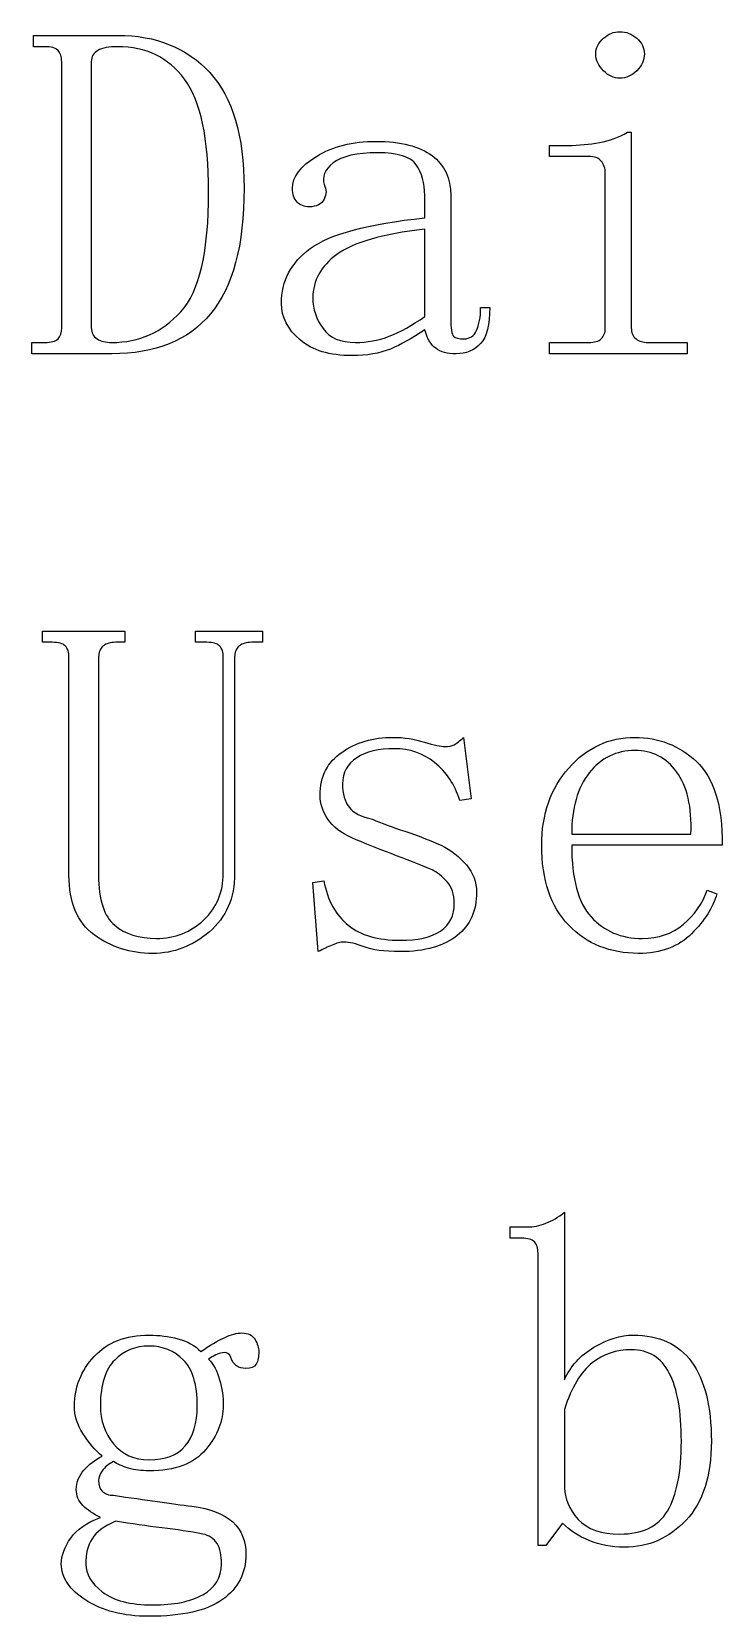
# Model space of a CAD drawing. Header units: centimetres. Extents: x -16 to 14.3, y -18.7 to 16.9.
# Drawn here: x 6.85 to 8.412, y -18.674 to -15.091 of the extents above; entities that cross this region are included whole.
import ezdxf

# ---------------------------------------------------------------- set-up
doc = ezdxf.new("R2010")
doc.units = ezdxf.units.CM
doc.header["$MEASUREMENT"] = 0
doc.layers.add('Layer 1', color=7, linetype='Continuous')

msp = doc.modelspace()

# ---------------------------------------------------------------- linework, layer by layer
at = {"layer": 'Layer 1'}
for points, knots in [([(6.85434, -15.09888), (6.85434, -15.09888), (6.85434, -15.12451), (6.85434, -15.12451), (6.85434, -15.12451), (6.85434, -15.12451), (6.87997, -15.12451), (6.87997, -15.12451), (6.87997, -15.12451), (6.894, -15.12451), (6.90412, -15.12717), (6.90974, -15.13278), (6.90974, -15.13278), (6.91535, -15.13839), (6.91801, -15.14718), (6.91801, -15.15841), (6.91801, -15.15841), (6.91801, -15.15841), (6.91801, -15.76034), (6.91801, -15.76034), (6.91801, -15.76034), (6.91801, -15.77157), (6.91536, -15.77953), (6.90974, -15.78514), (6.90974, -15.78514), (6.90413, -15.79075), (6.89401, -15.79341), (6.87997, -15.79341), (6.87997, -15.79341), (6.87997, -15.79341), (6.8502, -15.79341), (6.8502, -15.79341), (6.8502, -15.79341), (6.8502, -15.79341), (6.8502, -15.81904), (6.8502, -15.81904), (6.8502, -15.81904), (6.8502, -15.81904), (7.03127, -15.81904), (7.03127, -15.81904), (7.03127, -15.81904), (7.12951, -15.81904), (7.20399, -15.78926), (7.25451, -15.72892), (7.25451, -15.72892), (7.30503, -15.66857), (7.33058, -15.57361), (7.33058, -15.44449), (7.33058, -15.44449), (7.33058, -15.3266), (7.30479, -15.23935), (7.25286, -15.18321), (7.25286, -15.18321), (7.20093, -15.12707), (7.13151, -15.09887), (7.0445, -15.09887), (7.0445, -15.09887), (7.0445, -15.09887), (6.85433, -15.09887), (6.85433, -15.09887), (6.85433, -15.09887), (6.85433, -15.09887), (6.85434, -15.09888), (6.85434, -15.09888)], [0, 0, 0, 0, 0.0588235, 0.0588235, 0.0588235, 0.0588235, 0.1176471, 0.1176471, 0.1176471, 0.1176471, 0.1764706, 0.1764706, 0.1764706, 0.1764706, 0.2352941, 0.2352941, 0.2352941, 0.2352941, 0.2941176, 0.2941176, 0.2941176, 0.2941176, 0.3529412, 0.3529412, 0.3529412, 0.3529412, 0.4117647, 0.4117647, 0.4117647, 0.4117647, 0.4705882, 0.4705882, 0.4705882, 0.4705882, 0.5294118, 0.5294118, 0.5294118, 0.5294118, 0.5882353, 0.5882353, 0.5882353, 0.5882353, 0.6470588, 0.6470588, 0.6470588, 0.6470588, 0.7058824, 0.7058824, 0.7058824, 0.7058824, 0.7647059, 0.7647059, 0.7647059, 0.7647059, 0.8235294, 0.8235294, 0.8235294, 0.8235294, 0.8823529, 0.8823529, 0.8823529, 0.8823529, 1, 1, 1, 1]), ([(8.18057, -15.09061), (8.16654, -15.09061), (8.15459, -15.09567), (8.14336, -15.10549), (8.14336, -15.10549), (8.13213, -15.11531), (8.126, -15.12701), (8.126, -15.14104), (8.126, -15.14104), (8.126, -15.15508), (8.13214, -15.16785), (8.14336, -15.17907), (8.14336, -15.17907), (8.15459, -15.1903), (8.16653, -15.19561), (8.18057, -15.19561), (8.18057, -15.19561), (8.1946, -15.19561), (8.20738, -15.1903), (8.2186, -15.17907), (8.2186, -15.17907), (8.22983, -15.16784), (8.23596, -15.15507), (8.23596, -15.14104), (8.23596, -15.14104), (8.23596, -15.12701), (8.22982, -15.11531), (8.2186, -15.10549), (8.2186, -15.10549), (8.20737, -15.09567), (8.1946, -15.09061), (8.18057, -15.09061)], [0, 0, 0, 0, 0.1111111, 0.1111111, 0.1111111, 0.1111111, 0.2222222, 0.2222222, 0.2222222, 0.2222222, 0.3333333, 0.3333333, 0.3333333, 0.3333333, 0.4444444, 0.4444444, 0.4444444, 0.4444444, 0.5555556, 0.5555556, 0.5555556, 0.5555556, 0.6666667, 0.6666667, 0.6666667, 0.6666667, 0.7777778, 0.7777778, 0.7777778, 0.7777778, 1, 1, 1, 1]), ([(7.04451, -15.12451), (7.10907, -15.12451), (7.15933, -15.14898), (7.19582, -15.1981), (7.19582, -15.1981), (7.23231, -15.24722), (7.25039, -15.33206), (7.25039, -15.45276), (7.25039, -15.45276), (7.25039, -15.58749), (7.22965, -15.67764), (7.18755, -15.72396), (7.18755, -15.72396), (7.14545, -15.77027), (7.09303, -15.79341), (7.03128, -15.79341), (7.03128, -15.79341), (7.01725, -15.79341), (7.00663, -15.79076), (6.99821, -15.78514), (6.99821, -15.78514), (6.98979, -15.77953), (6.98498, -15.77156), (6.98498, -15.76034), (6.98498, -15.76034), (6.98498, -15.76034), (6.98498, -15.15841), (6.98498, -15.15841), (6.98498, -15.15841), (6.98498, -15.14718), (6.99004, -15.13839), (6.99986, -15.13278), (6.99986, -15.13278), (7.00968, -15.12717), (7.02486, -15.12451), (7.04451, -15.12451)], [0, 0, 0, 0, 0.1, 0.1, 0.1, 0.1, 0.2, 0.2, 0.2, 0.2, 0.3, 0.3, 0.3, 0.3, 0.4, 0.4, 0.4, 0.4, 0.5, 0.5, 0.5, 0.5, 0.6, 0.6, 0.6, 0.6, 0.7, 0.7, 0.7, 0.7, 0.8, 0.8, 0.8, 0.8, 1, 1, 1, 1]), ([(8.19793, -15.31798), (8.17828, -15.32921), (8.15672, -15.33692), (8.13426, -15.34113), (8.13426, -15.34113), (8.1118, -15.34534), (8.08842, -15.34775), (8.06315, -15.34774), (8.06315, -15.34774), (8.06315, -15.34774), (8.02098, -15.34774), (8.02098, -15.34774), (8.02098, -15.34774), (8.02098, -15.34774), (8.02098, -15.37254), (8.02098, -15.37254), (8.02098, -15.37254), (8.02098, -15.37254), (8.10945, -15.37254), (8.10945, -15.37254), (8.10945, -15.37254), (8.12348, -15.37254), (8.13277, -15.37627), (8.13839, -15.38329), (8.13839, -15.38329), (8.144, -15.39031), (8.14748, -15.39935), (8.14749, -15.41058), (8.14749, -15.41058), (8.14749, -15.41058), (8.14749, -15.76033), (8.14749, -15.76033), (8.14749, -15.76033), (8.14749, -15.77156), (8.14401, -15.77952), (8.13839, -15.78513), (8.13839, -15.78513), (8.13278, -15.79074), (8.12349, -15.7934), (8.10945, -15.7934), (8.10945, -15.7934), (8.10945, -15.7934), (8.02098, -15.7934), (8.02098, -15.7934), (8.02098, -15.7934), (8.02098, -15.7934), (8.02098, -15.81903), (8.02098, -15.81903), (8.02098, -15.81903), (8.02098, -15.81903), (8.33269, -15.81903), (8.33269, -15.81903), (8.33269, -15.81903), (8.33269, -15.81903), (8.33269, -15.7934), (8.33269, -15.7934), (8.33269, -15.7934), (8.33269, -15.7934), (8.24422, -15.7934), (8.24422, -15.7934), (8.24422, -15.7934), (8.23299, -15.7934), (8.22395, -15.79075), (8.21693, -15.78513), (8.21693, -15.78513), (8.20991, -15.77952), (8.20618, -15.77155), (8.20618, -15.76033), (8.20618, -15.76033), (8.20618, -15.76033), (8.20618, -15.31798), (8.20618, -15.31798), (8.20618, -15.31798), (8.20618, -15.31798), (8.19791, -15.31798), (8.19791, -15.31798), (8.19791, -15.31798), (8.19791, -15.31798), (8.19793, -15.31798), (8.19793, -15.31798)], [0, 0, 0, 0, 0.047619, 0.047619, 0.047619, 0.047619, 0.0952381, 0.0952381, 0.0952381, 0.0952381, 0.1428571, 0.1428571, 0.1428571, 0.1428571, 0.1904762, 0.1904762, 0.1904762, 0.1904762, 0.2380952, 0.2380952, 0.2380952, 0.2380952, 0.2857143, 0.2857143, 0.2857143, 0.2857143, 0.3333333, 0.3333333, 0.3333333, 0.3333333, 0.3809524, 0.3809524, 0.3809524, 0.3809524, 0.4285714, 0.4285714, 0.4285714, 0.4285714, 0.4761905, 0.4761905, 0.4761905, 0.4761905, 0.5238095, 0.5238095, 0.5238095, 0.5238095, 0.5714286, 0.5714286, 0.5714286, 0.5714286, 0.6190476, 0.6190476, 0.6190476, 0.6190476, 0.6666667, 0.6666667, 0.6666667, 0.6666667, 0.7142857, 0.7142857, 0.7142857, 0.7142857, 0.7619048, 0.7619048, 0.7619048, 0.7619048, 0.8095238, 0.8095238, 0.8095238, 0.8095238, 0.8571429, 0.8571429, 0.8571429, 0.8571429, 0.9047619, 0.9047619, 0.9047619, 0.9047619, 1, 1, 1, 1]), ([(7.62908, -15.33865), (7.57575, -15.33865), (7.5308, -15.3501), (7.49431, -15.37255), (7.49431, -15.37255), (7.45782, -15.39501), (7.43974, -15.41922), (7.43974, -15.44448), (7.43974, -15.44448), (7.43974, -15.45852), (7.44347, -15.46888), (7.45049, -15.4759), (7.45049, -15.4759), (7.45751, -15.48292), (7.46655, -15.48665), (7.47778, -15.48665), (7.47778, -15.48665), (7.49462, -15.48665), (7.50607, -15.48051), (7.51168, -15.46929), (7.51168, -15.46929), (7.51729, -15.45806), (7.51729, -15.44745), (7.51168, -15.43622), (7.51168, -15.43622), (7.50607, -15.41938), (7.5127, -15.40288), (7.53235, -15.38744), (7.53235, -15.38744), (7.552, -15.372), (7.5855, -15.36429), (7.63322, -15.36429), (7.63322, -15.36429), (7.67813, -15.36429), (7.7074, -15.37333), (7.72004, -15.39158), (7.72004, -15.39158), (7.73267, -15.40983), (7.73906, -15.43296), (7.73906, -15.46103), (7.73906, -15.46103), (7.73906, -15.46103), (7.73906, -15.51147), (7.73906, -15.51147), (7.73906, -15.51147), (7.60994, -15.5255), (7.52377, -15.54864), (7.48026, -15.58092), (7.48026, -15.58092), (7.43675, -15.6132), (7.41494, -15.65442), (7.41494, -15.70494), (7.41494, -15.70494), (7.41494, -15.73582), (7.42904, -15.76376), (7.45711, -15.78762), (7.45711, -15.78762), (7.48518, -15.81148), (7.52399, -15.82317), (7.57452, -15.82317), (7.57452, -15.82317), (7.6082, -15.82317), (7.63748, -15.81811), (7.66134, -15.80829), (7.66134, -15.80829), (7.6852, -15.79847), (7.71099, -15.78412), (7.73906, -15.76447), (7.73906, -15.76447), (7.74467, -15.78412), (7.75264, -15.79822), (7.76386, -15.80664), (7.76386, -15.80664), (7.77509, -15.81506), (7.79051, -15.81904), (7.81016, -15.81904), (7.81016, -15.81904), (7.83261, -15.81904), (7.85152, -15.81133), (7.86556, -15.79589), (7.86556, -15.79589), (7.87959, -15.78045), (7.88623, -15.75333), (7.88623, -15.71403), (7.88623, -15.71403), (7.88623, -15.71403), (7.86556, -15.71403), (7.86556, -15.71403), (7.86556, -15.71403), (7.86556, -15.73649), (7.86208, -15.75349), (7.85646, -15.76612), (7.85646, -15.76612), (7.85085, -15.77875), (7.84156, -15.78514), (7.82752, -15.78514), (7.82752, -15.78514), (7.81629, -15.78514), (7.80858, -15.78356), (7.80437, -15.77935), (7.80437, -15.77935), (7.80016, -15.77514), (7.79776, -15.76129), (7.79776, -15.73884), (7.79776, -15.73884), (7.79776, -15.73884), (7.79776, -15.46103), (7.79776, -15.46103), (7.79776, -15.46103), (7.79776, -15.42173), (7.78366, -15.39196), (7.75559, -15.37091), (7.75559, -15.37091), (7.72752, -15.34986), (7.68522, -15.33866), (7.62909, -15.33866), (7.62909, -15.33866), (7.62909, -15.33866), (7.62908, -15.33865), (7.62908, -15.33865)], [0, 0, 0, 0, 0.0322581, 0.0322581, 0.0322581, 0.0322581, 0.0645161, 0.0645161, 0.0645161, 0.0645161, 0.0967742, 0.0967742, 0.0967742, 0.0967742, 0.1290323, 0.1290323, 0.1290323, 0.1290323, 0.1612903, 0.1612903, 0.1612903, 0.1612903, 0.1935484, 0.1935484, 0.1935484, 0.1935484, 0.2258065, 0.2258065, 0.2258065, 0.2258065, 0.2580645, 0.2580645, 0.2580645, 0.2580645, 0.2903226, 0.2903226, 0.2903226, 0.2903226, 0.3225806, 0.3225806, 0.3225806, 0.3225806, 0.3548387, 0.3548387, 0.3548387, 0.3548387, 0.3870968, 0.3870968, 0.3870968, 0.3870968, 0.4193548, 0.4193548, 0.4193548, 0.4193548, 0.4516129, 0.4516129, 0.4516129, 0.4516129, 0.483871, 0.483871, 0.483871, 0.483871, 0.516129, 0.516129, 0.516129, 0.516129, 0.5483871, 0.5483871, 0.5483871, 0.5483871, 0.5806452, 0.5806452, 0.5806452, 0.5806452, 0.6129032, 0.6129032, 0.6129032, 0.6129032, 0.6451613, 0.6451613, 0.6451613, 0.6451613, 0.6774194, 0.6774194, 0.6774194, 0.6774194, 0.7096774, 0.7096774, 0.7096774, 0.7096774, 0.7419355, 0.7419355, 0.7419355, 0.7419355, 0.7741935, 0.7741935, 0.7741935, 0.7741935, 0.8064516, 0.8064516, 0.8064516, 0.8064516, 0.8387097, 0.8387097, 0.8387097, 0.8387097, 0.8709677, 0.8709677, 0.8709677, 0.8709677, 0.9032258, 0.9032258, 0.9032258, 0.9032258, 0.9354839, 0.9354839, 0.9354839, 0.9354839, 1, 1, 1, 1]), ([(7.73904, -15.53709), (7.73904, -15.53709), (7.73904, -15.7347), (7.73904, -15.7347), (7.73904, -15.7347), (7.71097, -15.75435), (7.6841, -15.76952), (7.65884, -15.77935), (7.65884, -15.77935), (7.63358, -15.78917), (7.60803, -15.79341), (7.58277, -15.79341), (7.58277, -15.79341), (7.54909, -15.79341), (7.52462, -15.78304), (7.50918, -15.76199), (7.50918, -15.76199), (7.49374, -15.74094), (7.48603, -15.7178), (7.48603, -15.69254), (7.48603, -15.69254), (7.48603, -15.65324), (7.50411, -15.62081), (7.5406, -15.59415), (7.5406, -15.59415), (7.57709, -15.56748), (7.6436, -15.54833), (7.73904, -15.5371), (7.73904, -15.5371), (7.73904, -15.5371), (7.73904, -15.53709), (7.73904, -15.53709)], [0, 0, 0, 0, 0.1111111, 0.1111111, 0.1111111, 0.1111111, 0.2222222, 0.2222222, 0.2222222, 0.2222222, 0.3333333, 0.3333333, 0.3333333, 0.3333333, 0.4444444, 0.4444444, 0.4444444, 0.4444444, 0.5555556, 0.5555556, 0.5555556, 0.5555556, 0.6666667, 0.6666667, 0.6666667, 0.6666667, 0.7777778, 0.7777778, 0.7777778, 0.7777778, 1, 1, 1, 1]), ([(6.87501, -16.4466), (6.87501, -16.4466), (6.87501, -16.4714), (6.87501, -16.4714), (6.87501, -16.4714), (6.87501, -16.4714), (6.89651, -16.4714), (6.89651, -16.4714), (6.89651, -16.4714), (6.91054, -16.4714), (6.92066, -16.47406), (6.92628, -16.47967), (6.92628, -16.47967), (6.93189, -16.48528), (6.93455, -16.49407), (6.93455, -16.5053), (6.93455, -16.5053), (6.93455, -16.5053), (6.93455, -16.99809), (6.93455, -16.99809), (6.93455, -16.99809), (6.93455, -17.05984), (6.95371, -17.10479), (6.9916, -17.13286), (6.9916, -17.13286), (7.02949, -17.16093), (7.07337, -17.17503), (7.12389, -17.17503), (7.12389, -17.17503), (7.17161, -17.17503), (7.21415, -17.15853), (7.25205, -17.12625), (7.25205, -17.12625), (7.28994, -17.09397), (7.3091, -17.0501), (7.3091, -16.99396), (7.3091, -16.99396), (7.3091, -16.99396), (7.3091, -16.50531), (7.3091, -16.50531), (7.3091, -16.50531), (7.3091, -16.49408), (7.31283, -16.48529), (7.31985, -16.47968), (7.31985, -16.47968), (7.32687, -16.47407), (7.33591, -16.47141), (7.34714, -16.47141), (7.34714, -16.47141), (7.34714, -16.47141), (7.37194, -16.47141), (7.37194, -16.47141), (7.37194, -16.47141), (7.37194, -16.47141), (7.37194, -16.44661), (7.37194, -16.44661), (7.37194, -16.44661), (7.37194, -16.44661), (7.22063, -16.44661), (7.22063, -16.44661), (7.22063, -16.44661), (7.22063, -16.44661), (7.22063, -16.47141), (7.22063, -16.47141), (7.22063, -16.47141), (7.22063, -16.47141), (7.24626, -16.47141), (7.24626, -16.47141), (7.24626, -16.47141), (7.26029, -16.47141), (7.26958, -16.47407), (7.2752, -16.47968), (7.2752, -16.47968), (7.28081, -16.48529), (7.28347, -16.49408), (7.28347, -16.50531), (7.28347, -16.50531), (7.28347, -16.50531), (7.28347, -16.99396), (7.28347, -16.99396), (7.28347, -16.99396), (7.28347, -17.03606), (7.26912, -17.0709), (7.23965, -17.09897), (7.23965, -17.09897), (7.21018, -17.12704), (7.17427, -17.14114), (7.13216, -17.14114), (7.13216, -17.14114), (7.09286, -17.14114), (7.06176, -17.13102), (7.0379, -17.11137), (7.0379, -17.11137), (7.01404, -17.09172), (7.00152, -17.05423), (7.00152, -16.9981), (7.00152, -16.9981), (7.00152, -16.9981), (7.00152, -16.50531), (7.00152, -16.50531), (7.00152, -16.50531), (7.00152, -16.49408), (7.00525, -16.48529), (7.01227, -16.47968), (7.01227, -16.47968), (7.01929, -16.47407), (7.02833, -16.47141), (7.03956, -16.47141), (7.03956, -16.47141), (7.03956, -16.47141), (7.06106, -16.47141), (7.06106, -16.47141), (7.06106, -16.47141), (7.06106, -16.47141), (7.06106, -16.44661), (7.06106, -16.44661), (7.06106, -16.44661), (7.06106, -16.44661), (6.87502, -16.44661), (6.87502, -16.44661), (6.87502, -16.44661), (6.87502, -16.44661), (6.87501, -16.4466), (6.87501, -16.4466)], [0, 0, 0, 0, 0.03125, 0.03125, 0.03125, 0.03125, 0.0625, 0.0625, 0.0625, 0.0625, 0.09375, 0.09375, 0.09375, 0.09375, 0.125, 0.125, 0.125, 0.125, 0.15625, 0.15625, 0.15625, 0.15625, 0.1875, 0.1875, 0.1875, 0.1875, 0.21875, 0.21875, 0.21875, 0.21875, 0.25, 0.25, 0.25, 0.25, 0.28125, 0.28125, 0.28125, 0.28125, 0.3125, 0.3125, 0.3125, 0.3125, 0.34375, 0.34375, 0.34375, 0.34375, 0.375, 0.375, 0.375, 0.375, 0.40625, 0.40625, 0.40625, 0.40625, 0.4375, 0.4375, 0.4375, 0.4375, 0.46875, 0.46875, 0.46875, 0.46875, 0.5, 0.5, 0.5, 0.5, 0.53125, 0.53125, 0.53125, 0.53125, 0.5625, 0.5625, 0.5625, 0.5625, 0.59375, 0.59375, 0.59375, 0.59375, 0.625, 0.625, 0.625, 0.625, 0.65625, 0.65625, 0.65625, 0.65625, 0.6875, 0.6875, 0.6875, 0.6875, 0.71875, 0.71875, 0.71875, 0.71875, 0.75, 0.75, 0.75, 0.75, 0.78125, 0.78125, 0.78125, 0.78125, 0.8125, 0.8125, 0.8125, 0.8125, 0.84375, 0.84375, 0.84375, 0.84375, 0.875, 0.875, 0.875, 0.875, 0.90625, 0.90625, 0.90625, 0.90625, 0.9375, 0.9375, 0.9375, 0.9375, 1, 1, 1, 1]), ([(7.66711, -16.68638), (7.6222, -16.68638), (7.58363, -16.69783), (7.55135, -16.72028), (7.55135, -16.72028), (7.51907, -16.74274), (7.50257, -16.77492), (7.50257, -16.81702), (7.50257, -16.81702), (7.50257, -16.83667), (7.50871, -16.85475), (7.51993, -16.87159), (7.51993, -16.87159), (7.53116, -16.88843), (7.54924, -16.90253), (7.5745, -16.91376), (7.5745, -16.91376), (7.59976, -16.92499), (7.62929, -16.93668), (7.66297, -16.94931), (7.66297, -16.94931), (7.69665, -16.96194), (7.7275, -16.97446), (7.75557, -16.98569), (7.75557, -16.98569), (7.7668, -16.9913), (7.77824, -17.00034), (7.78947, -17.01298), (7.78947, -17.01298), (7.8007, -17.02561), (7.80601, -17.04129), (7.80601, -17.06094), (7.80601, -17.06094), (7.80601, -17.08901), (7.79564, -17.11057), (7.77459, -17.12461), (7.77459, -17.12461), (7.75354, -17.13864), (7.72294, -17.14528), (7.68364, -17.14528), (7.68364, -17.14528), (7.63312, -17.14528), (7.5943, -17.13384), (7.56623, -17.11138), (7.56623, -17.11138), (7.53816, -17.08892), (7.51925, -17.05542), (7.51083, -17.01051), (7.51083, -17.01051), (7.51083, -17.01051), (7.48603, -17.01464), (7.48603, -17.01464), (7.48603, -17.01464), (7.48603, -17.01464), (7.49843, -17.17091), (7.49843, -17.17091), (7.49843, -17.17091), (7.50966, -17.1653), (7.52003, -17.16024), (7.52985, -17.15603), (7.52985, -17.15603), (7.53967, -17.15182), (7.54871, -17.14942), (7.55714, -17.14942), (7.55714, -17.14942), (7.56837, -17.14942), (7.58354, -17.15315), (7.60179, -17.16017), (7.60179, -17.16017), (7.62003, -17.16719), (7.64716, -17.17092), (7.68365, -17.17092), (7.68365, -17.17092), (7.73979, -17.17092), (7.78316, -17.1584), (7.81263, -17.13454), (7.81263, -17.13454), (7.8421, -17.11068), (7.85645, -17.07825), (7.85645, -17.03615), (7.85645, -17.03615), (7.85645, -17.01369), (7.84874, -16.99321), (7.8333, -16.97497), (7.8333, -16.97497), (7.81786, -16.95673), (7.7987, -16.94155), (7.77625, -16.93032), (7.77625, -16.93032), (7.75099, -16.91909), (7.72387, -16.90873), (7.69439, -16.8989), (7.69439, -16.8989), (7.66492, -16.88908), (7.64045, -16.88004), (7.6208, -16.87161), (7.6208, -16.87161), (7.59554, -16.866), (7.57771, -16.85696), (7.56788, -16.84432), (7.56788, -16.84432), (7.55806, -16.83169), (7.553, -16.81386), (7.553, -16.7914), (7.553, -16.7914), (7.553, -16.76614), (7.56419, -16.74673), (7.58525, -16.7327), (7.58525, -16.7327), (7.6063, -16.71867), (7.63475, -16.71203), (7.67124, -16.71203), (7.67124, -16.71203), (7.70492, -16.71203), (7.7347, -16.7224), (7.76136, -16.74345), (7.76136, -16.74345), (7.78803, -16.7645), (7.80718, -16.79295), (7.81841, -16.82944), (7.81841, -16.82944), (7.81841, -16.82944), (7.84404, -16.82531), (7.84404, -16.82531), (7.84404, -16.82531), (7.84404, -16.82531), (7.82668, -16.6864), (7.82668, -16.6864), (7.82668, -16.6864), (7.81826, -16.69482), (7.81162, -16.70013), (7.80601, -16.70294), (7.80601, -16.70294), (7.8004, -16.70575), (7.79293, -16.70707), (7.78451, -16.70707), (7.78451, -16.70707), (7.77609, -16.70707), (7.76066, -16.70417), (7.73821, -16.69715), (7.73821, -16.69715), (7.71575, -16.69013), (7.69237, -16.6864), (7.6671, -16.6864), (7.6671, -16.6864), (7.6671, -16.6864), (7.66711, -16.68638), (7.66711, -16.68638)], [0, 0, 0, 0, 0.0263158, 0.0263158, 0.0263158, 0.0263158, 0.0526316, 0.0526316, 0.0526316, 0.0526316, 0.0789474, 0.0789474, 0.0789474, 0.0789474, 0.1052632, 0.1052632, 0.1052632, 0.1052632, 0.1315789, 0.1315789, 0.1315789, 0.1315789, 0.1578947, 0.1578947, 0.1578947, 0.1578947, 0.1842105, 0.1842105, 0.1842105, 0.1842105, 0.2105263, 0.2105263, 0.2105263, 0.2105263, 0.2368421, 0.2368421, 0.2368421, 0.2368421, 0.2631579, 0.2631579, 0.2631579, 0.2631579, 0.2894737, 0.2894737, 0.2894737, 0.2894737, 0.3157895, 0.3157895, 0.3157895, 0.3157895, 0.3421053, 0.3421053, 0.3421053, 0.3421053, 0.3684211, 0.3684211, 0.3684211, 0.3684211, 0.3947368, 0.3947368, 0.3947368, 0.3947368, 0.4210526, 0.4210526, 0.4210526, 0.4210526, 0.4473684, 0.4473684, 0.4473684, 0.4473684, 0.4736842, 0.4736842, 0.4736842, 0.4736842, 0.5, 0.5, 0.5, 0.5, 0.5263158, 0.5263158, 0.5263158, 0.5263158, 0.5526316, 0.5526316, 0.5526316, 0.5526316, 0.5789474, 0.5789474, 0.5789474, 0.5789474, 0.6052632, 0.6052632, 0.6052632, 0.6052632, 0.6315789, 0.6315789, 0.6315789, 0.6315789, 0.6578947, 0.6578947, 0.6578947, 0.6578947, 0.6842105, 0.6842105, 0.6842105, 0.6842105, 0.7105263, 0.7105263, 0.7105263, 0.7105263, 0.7368421, 0.7368421, 0.7368421, 0.7368421, 0.7631579, 0.7631579, 0.7631579, 0.7631579, 0.7894737, 0.7894737, 0.7894737, 0.7894737, 0.8157895, 0.8157895, 0.8157895, 0.8157895, 0.8421053, 0.8421053, 0.8421053, 0.8421053, 0.8684211, 0.8684211, 0.8684211, 0.8684211, 0.8947368, 0.8947368, 0.8947368, 0.8947368, 0.9210526, 0.9210526, 0.9210526, 0.9210526, 0.9473684, 0.9473684, 0.9473684, 0.9473684, 1, 1, 1, 1]), ([(8.21447, -16.68638), (8.15552, -16.68638), (8.10552, -16.70952), (8.06482, -16.75583), (8.06482, -16.75583), (8.02412, -16.80214), (8.00364, -16.86012), (8.00364, -16.93029), (8.00364, -16.93029), (8.00364, -17.00888), (8.02412, -17.06926), (8.06482, -17.11136), (8.06482, -17.11136), (8.10552, -17.15346), (8.15818, -17.17503), (8.22274, -17.17503), (8.22274, -17.17503), (8.27326, -17.17503), (8.31316, -17.15985), (8.34263, -17.13038), (8.34263, -17.13038), (8.3721, -17.10091), (8.39126, -17.07113), (8.39968, -17.04026), (8.39968, -17.04026), (8.39968, -17.04026), (8.37818, -17.03199), (8.37818, -17.03199), (8.37818, -17.03199), (8.36695, -17.06287), (8.34887, -17.08866), (8.32361, -17.10971), (8.32361, -17.10971), (8.29835, -17.13076), (8.2675, -17.14113), (8.23101, -17.14113), (8.23101, -17.14113), (8.18329, -17.14113), (8.14473, -17.12463), (8.11525, -17.09235), (8.11525, -17.09235), (8.08578, -17.06007), (8.07143, -17.00608), (8.07143, -16.93029), (8.07143, -16.93029), (8.07143, -16.93029), (8.41208, -16.93029), (8.41208, -16.93029), (8.41208, -16.93029), (8.41208, -16.84047), (8.39267, -16.77744), (8.35338, -16.74095), (8.35338, -16.74095), (8.31408, -16.70446), (8.2678, -16.68638), (8.21447, -16.68638)], [0, 0, 0, 0, 0.0666667, 0.0666667, 0.0666667, 0.0666667, 0.1333333, 0.1333333, 0.1333333, 0.1333333, 0.2, 0.2, 0.2, 0.2, 0.2666667, 0.2666667, 0.2666667, 0.2666667, 0.3333333, 0.3333333, 0.3333333, 0.3333333, 0.4, 0.4, 0.4, 0.4, 0.4666667, 0.4666667, 0.4666667, 0.4666667, 0.5333333, 0.5333333, 0.5333333, 0.5333333, 0.6, 0.6, 0.6, 0.6, 0.6666667, 0.6666667, 0.6666667, 0.6666667, 0.7333333, 0.7333333, 0.7333333, 0.7333333, 0.8, 0.8, 0.8, 0.8, 0.8666667, 0.8666667, 0.8666667, 0.8666667, 1, 1, 1, 1]), ([(8.21447, -16.71614), (8.25377, -16.71614), (8.28487, -16.73182), (8.30873, -16.7641), (8.30873, -16.7641), (8.33259, -16.79638), (8.34378, -16.84374), (8.34098, -16.90549), (8.34098, -16.90549), (8.34098, -16.90549), (8.07144, -16.90549), (8.07144, -16.90549), (8.07144, -16.90549), (8.07144, -16.84655), (8.08446, -16.80027), (8.11113, -16.76658), (8.11113, -16.76658), (8.1378, -16.7329), (8.17238, -16.71614), (8.21448, -16.71614), (8.21448, -16.71614), (8.21448, -16.71614), (8.21447, -16.71614), (8.21447, -16.71614)], [0, 0, 0, 0, 0.1428571, 0.1428571, 0.1428571, 0.1428571, 0.2857143, 0.2857143, 0.2857143, 0.2857143, 0.4285714, 0.4285714, 0.4285714, 0.4285714, 0.5714286, 0.5714286, 0.5714286, 0.5714286, 0.7142857, 0.7142857, 0.7142857, 0.7142857, 1, 1, 1, 1]), ([(8.05489, -17.76042), (8.04086, -17.77165), (8.02676, -17.77961), (8.01272, -17.78522), (8.01272, -17.78522), (7.99869, -17.79083), (7.98459, -17.79349), (7.97055, -17.79349), (7.97055, -17.79349), (7.97055, -17.79349), (7.93252, -17.79349), (7.93252, -17.79349), (7.93252, -17.79349), (7.93252, -17.79349), (7.93252, -17.81912), (7.93252, -17.81912), (7.93252, -17.81912), (7.93252, -17.81912), (7.95815, -17.81912), (7.95815, -17.81912), (7.95815, -17.81912), (7.97218, -17.81912), (7.98148, -17.82178), (7.98709, -17.82739), (7.98709, -17.82739), (7.9927, -17.833), (7.99536, -17.84179), (7.99536, -17.85302), (7.99536, -17.85302), (7.99536, -17.85302), (7.99536, -18.51365), (7.99536, -18.51365), (7.99536, -18.51365), (7.99536, -18.51365), (8.01272, -18.51365), (8.01272, -18.51365), (8.01272, -18.51365), (8.01272, -18.51365), (8.05075, -18.46321), (8.05075, -18.46321), (8.05075, -18.46321), (8.06759, -18.48005), (8.08725, -18.49307), (8.11111, -18.5029), (8.11111, -18.5029), (8.13497, -18.51272), (8.16159, -18.51778), (8.18966, -18.51778), (8.18966, -18.51778), (8.2458, -18.51778), (8.29233, -18.4973), (8.33022, -18.4566), (8.33022, -18.4566), (8.36811, -18.4159), (8.38727, -18.3566), (8.38727, -18.27801), (8.38727, -18.27801), (8.38727, -18.19942), (8.37209, -18.13929), (8.34262, -18.09859), (8.34262, -18.09859), (8.31315, -18.05789), (8.26927, -18.03823), (8.21033, -18.03823), (8.21033, -18.03823), (8.18226, -18.03823), (8.15274, -18.04727), (8.12186, -18.06552), (8.12186, -18.06552), (8.09098, -18.08377), (8.06892, -18.10823), (8.05489, -18.13911), (8.05489, -18.13911), (8.05489, -18.13911), (8.05489, -17.76043), (8.05489, -17.76043), (8.05489, -17.76043), (8.05489, -17.76043), (8.05489, -17.76042), (8.05489, -17.76042)], [0, 0, 0, 0, 0.047619, 0.047619, 0.047619, 0.047619, 0.0952381, 0.0952381, 0.0952381, 0.0952381, 0.1428571, 0.1428571, 0.1428571, 0.1428571, 0.1904762, 0.1904762, 0.1904762, 0.1904762, 0.2380952, 0.2380952, 0.2380952, 0.2380952, 0.2857143, 0.2857143, 0.2857143, 0.2857143, 0.3333333, 0.3333333, 0.3333333, 0.3333333, 0.3809524, 0.3809524, 0.3809524, 0.3809524, 0.4285714, 0.4285714, 0.4285714, 0.4285714, 0.4761905, 0.4761905, 0.4761905, 0.4761905, 0.5238095, 0.5238095, 0.5238095, 0.5238095, 0.5714286, 0.5714286, 0.5714286, 0.5714286, 0.6190476, 0.6190476, 0.6190476, 0.6190476, 0.6666667, 0.6666667, 0.6666667, 0.6666667, 0.7142857, 0.7142857, 0.7142857, 0.7142857, 0.7619048, 0.7619048, 0.7619048, 0.7619048, 0.8095238, 0.8095238, 0.8095238, 0.8095238, 0.8571429, 0.8571429, 0.8571429, 0.8571429, 0.9047619, 0.9047619, 0.9047619, 0.9047619, 1, 1, 1, 1]), ([(7.32563, -18.03327), (7.3144, -18.03327), (7.30138, -18.037), (7.28594, -18.04402), (7.28594, -18.04402), (7.2705, -18.05104), (7.25267, -18.06141), (7.23302, -18.07544), (7.23302, -18.07544), (7.21899, -18.06141), (7.20198, -18.05212), (7.18093, -18.0465), (7.18093, -18.0465), (7.15988, -18.04089), (7.13807, -18.03823), (7.11561, -18.03823), (7.11561, -18.03823), (7.06228, -18.03823), (7.02106, -18.05391), (6.99159, -18.08619), (6.99159, -18.08619), (6.96212, -18.11847), (6.94694, -18.15571), (6.94694, -18.19781), (6.94694, -18.19781), (6.94694, -18.22027), (6.95333, -18.241), (6.96596, -18.26065), (6.96596, -18.26065), (6.97859, -18.2803), (6.99294, -18.29788), (7.00978, -18.31191), (7.00978, -18.31191), (6.99294, -18.32033), (6.97967, -18.3307), (6.96844, -18.34333), (6.96844, -18.34333), (6.95721, -18.35596), (6.95108, -18.37031), (6.95108, -18.38715), (6.95108, -18.38715), (6.95108, -18.40118), (6.95614, -18.41371), (6.96596, -18.42353), (6.96596, -18.42353), (6.97578, -18.43335), (6.98881, -18.44239), (7.00565, -18.45082), (7.00565, -18.45082), (6.97477, -18.46205), (6.95271, -18.47747), (6.93868, -18.49712), (6.93868, -18.49712), (6.92465, -18.51677), (6.91718, -18.53618), (6.91718, -18.55582), (6.91718, -18.55582), (6.91718, -18.5867), (6.93609, -18.61382), (6.97258, -18.63768), (6.97258, -18.63768), (7.00907, -18.66154), (7.05668, -18.67406), (7.11562, -18.67406), (7.11562, -18.67406), (7.19141, -18.67406), (7.24672, -18.66129), (7.28181, -18.63603), (7.28181, -18.63603), (7.3169, -18.61077), (7.33473, -18.57643), (7.33473, -18.53433), (7.33473, -18.53433), (7.33473, -18.50345), (7.32461, -18.47899), (7.30496, -18.46074), (7.30496, -18.46074), (7.28531, -18.4425), (7.25446, -18.4308), (7.21236, -18.42519), (7.21236, -18.42519), (7.1899, -18.42238), (7.16411, -18.41865), (7.13464, -18.41444), (7.13464, -18.41444), (7.10517, -18.41023), (7.07191, -18.406), (7.03542, -18.40038), (7.03542, -18.40038), (7.02419, -18.40038), (7.0154, -18.3969), (7.00979, -18.39128), (7.00979, -18.39128), (7.00418, -18.38567), (7.00152, -18.3777), (7.00152, -18.36648), (7.00152, -18.36648), (7.00152, -18.36087), (7.00417, -18.3534), (7.00979, -18.34498), (7.00979, -18.34498), (7.0154, -18.33656), (7.02419, -18.32992), (7.03542, -18.32431), (7.03542, -18.32431), (7.04384, -18.32992), (7.05529, -18.33498), (7.06932, -18.33919), (7.06932, -18.33919), (7.08335, -18.3434), (7.09878, -18.34498), (7.11562, -18.34498), (7.11562, -18.34498), (7.17456, -18.34498), (7.21711, -18.3293), (7.24378, -18.29702), (7.24378, -18.29702), (7.27045, -18.26474), (7.28347, -18.23148), (7.28347, -18.1978), (7.28347, -18.1978), (7.28347, -18.17815), (7.28082, -18.15874), (7.2752, -18.1391), (7.2752, -18.1391), (7.26959, -18.11945), (7.26162, -18.10403), (7.2504, -18.0928), (7.2504, -18.0928), (7.26163, -18.08438), (7.27199, -18.07932), (7.28182, -18.07792), (7.28182, -18.07792), (7.29164, -18.07652), (7.29803, -18.08025), (7.30084, -18.08867), (7.30084, -18.08867), (7.30365, -18.09709), (7.30763, -18.10348), (7.31324, -18.10769), (7.31324, -18.10769), (7.31885, -18.1119), (7.32632, -18.11348), (7.33474, -18.11348), (7.33474, -18.11348), (7.34597, -18.11348), (7.35368, -18.11058), (7.35789, -18.10356), (7.35789, -18.10356), (7.3621, -18.09654), (7.36368, -18.08668), (7.36368, -18.07545), (7.36368, -18.07545), (7.36368, -18.06703), (7.36103, -18.05799), (7.35541, -18.04816), (7.35541, -18.04816), (7.3498, -18.03834), (7.33968, -18.03328), (7.32564, -18.03328), (7.32564, -18.03328), (7.32564, -18.03328), (7.32563, -18.03327), (7.32563, -18.03327)], [0, 0, 0, 0, 0.0238095, 0.0238095, 0.0238095, 0.0238095, 0.047619, 0.047619, 0.047619, 0.047619, 0.0714286, 0.0714286, 0.0714286, 0.0714286, 0.0952381, 0.0952381, 0.0952381, 0.0952381, 0.1190476, 0.1190476, 0.1190476, 0.1190476, 0.1428571, 0.1428571, 0.1428571, 0.1428571, 0.1666667, 0.1666667, 0.1666667, 0.1666667, 0.1904762, 0.1904762, 0.1904762, 0.1904762, 0.2142857, 0.2142857, 0.2142857, 0.2142857, 0.2380952, 0.2380952, 0.2380952, 0.2380952, 0.2619048, 0.2619048, 0.2619048, 0.2619048, 0.2857143, 0.2857143, 0.2857143, 0.2857143, 0.3095238, 0.3095238, 0.3095238, 0.3095238, 0.3333333, 0.3333333, 0.3333333, 0.3333333, 0.3571429, 0.3571429, 0.3571429, 0.3571429, 0.3809524, 0.3809524, 0.3809524, 0.3809524, 0.4047619, 0.4047619, 0.4047619, 0.4047619, 0.4285714, 0.4285714, 0.4285714, 0.4285714, 0.452381, 0.452381, 0.452381, 0.452381, 0.4761905, 0.4761905, 0.4761905, 0.4761905, 0.5, 0.5, 0.5, 0.5, 0.5238095, 0.5238095, 0.5238095, 0.5238095, 0.547619, 0.547619, 0.547619, 0.547619, 0.5714286, 0.5714286, 0.5714286, 0.5714286, 0.5952381, 0.5952381, 0.5952381, 0.5952381, 0.6190476, 0.6190476, 0.6190476, 0.6190476, 0.6428571, 0.6428571, 0.6428571, 0.6428571, 0.6666667, 0.6666667, 0.6666667, 0.6666667, 0.6904762, 0.6904762, 0.6904762, 0.6904762, 0.7142857, 0.7142857, 0.7142857, 0.7142857, 0.7380952, 0.7380952, 0.7380952, 0.7380952, 0.7619048, 0.7619048, 0.7619048, 0.7619048, 0.7857143, 0.7857143, 0.7857143, 0.7857143, 0.8095238, 0.8095238, 0.8095238, 0.8095238, 0.8333333, 0.8333333, 0.8333333, 0.8333333, 0.8571429, 0.8571429, 0.8571429, 0.8571429, 0.8809524, 0.8809524, 0.8809524, 0.8809524, 0.9047619, 0.9047619, 0.9047619, 0.9047619, 0.9285714, 0.9285714, 0.9285714, 0.9285714, 0.952381, 0.952381, 0.952381, 0.952381, 1, 1, 1, 1]), ([(7.11562, -18.06304), (7.1465, -18.06304), (7.17229, -18.07341), (7.19334, -18.09446), (7.19334, -18.09446), (7.21439, -18.11551), (7.22476, -18.1501), (7.22476, -18.19781), (7.22476, -18.19781), (7.22476, -18.23711), (7.21572, -18.26771), (7.19747, -18.28876), (7.19747, -18.28876), (7.17922, -18.30981), (7.1521, -18.32018), (7.11561, -18.32018), (7.11561, -18.32018), (7.08193, -18.32018), (7.05506, -18.30766), (7.03541, -18.2838), (7.03541, -18.2838), (7.01576, -18.25994), (7.00564, -18.23149), (7.00564, -18.19781), (7.00564, -18.19781), (7.00564, -18.15009), (7.01683, -18.11551), (7.03789, -18.09446), (7.03789, -18.09446), (7.05894, -18.07341), (7.08474, -18.06304), (7.11561, -18.06304), (7.11561, -18.06304), (7.11561, -18.06304), (7.11562, -18.06304), (7.11562, -18.06304)], [0, 0, 0, 0, 0.1, 0.1, 0.1, 0.1, 0.2, 0.2, 0.2, 0.2, 0.3, 0.3, 0.3, 0.3, 0.4, 0.4, 0.4, 0.4, 0.5, 0.5, 0.5, 0.5, 0.6, 0.6, 0.6, 0.6, 0.7, 0.7, 0.7, 0.7, 0.8, 0.8, 0.8, 0.8, 1, 1, 1, 1]), ([(8.2062, -18.0713), (8.2455, -18.0713), (8.27394, -18.08913), (8.29219, -18.12422), (8.29219, -18.12422), (8.31043, -18.15931), (8.31947, -18.21064), (8.31948, -18.27801), (8.31948, -18.27801), (8.31948, -18.34818), (8.30911, -18.40085), (8.28806, -18.43593), (8.28806, -18.43593), (8.26701, -18.47102), (8.2311, -18.48802), (8.18057, -18.48802), (8.18057, -18.48802), (8.13847, -18.48802), (8.10736, -18.4774), (8.08631, -18.45495), (8.08631, -18.45495), (8.06526, -18.4325), (8.05489, -18.40562), (8.05489, -18.37475), (8.05489, -18.37475), (8.05489, -18.37475), (8.05489, -18.20608), (8.05489, -18.20608), (8.05489, -18.20608), (8.07173, -18.15556), (8.09247, -18.12072), (8.11773, -18.10107), (8.11773, -18.10107), (8.14299, -18.08142), (8.17252, -18.0713), (8.2062, -18.0713)], [0, 0, 0, 0, 0.1, 0.1, 0.1, 0.1, 0.2, 0.2, 0.2, 0.2, 0.3, 0.3, 0.3, 0.3, 0.4, 0.4, 0.4, 0.4, 0.5, 0.5, 0.5, 0.5, 0.6, 0.6, 0.6, 0.6, 0.7, 0.7, 0.7, 0.7, 0.8, 0.8, 0.8, 0.8, 1, 1, 1, 1]), ([(7.03955, -18.45908), (7.07604, -18.46469), (7.11087, -18.46975), (7.14456, -18.47396), (7.14456, -18.47396), (7.17824, -18.47817), (7.20909, -18.4824), (7.23716, -18.48802), (7.23716, -18.48802), (7.25119, -18.49083), (7.26239, -18.49829), (7.26941, -18.50952), (7.26941, -18.50952), (7.27643, -18.52075), (7.27933, -18.53617), (7.27933, -18.55582), (7.27933, -18.55582), (7.27933, -18.5867), (7.26523, -18.60983), (7.23716, -18.62527), (7.23716, -18.62527), (7.20909, -18.64071), (7.1716, -18.64842), (7.12389, -18.64842), (7.12389, -18.64842), (7.07337, -18.64842), (7.03505, -18.6383), (7.00979, -18.61865), (7.00979, -18.61865), (6.98453, -18.599), (6.97258, -18.57827), (6.97258, -18.55581), (6.97258, -18.55581), (6.97258, -18.53335), (6.97681, -18.5142), (6.98664, -18.49876), (6.98664, -18.49876), (6.99646, -18.48332), (7.01429, -18.4703), (7.03956, -18.45907), (7.03956, -18.45907), (7.03956, -18.45907), (7.03955, -18.45908), (7.03955, -18.45908)], [0, 0, 0, 0, 0.0833333, 0.0833333, 0.0833333, 0.0833333, 0.1666667, 0.1666667, 0.1666667, 0.1666667, 0.25, 0.25, 0.25, 0.25, 0.3333333, 0.3333333, 0.3333333, 0.3333333, 0.4166667, 0.4166667, 0.4166667, 0.4166667, 0.5, 0.5, 0.5, 0.5, 0.5833333, 0.5833333, 0.5833333, 0.5833333, 0.6666667, 0.6666667, 0.6666667, 0.6666667, 0.75, 0.75, 0.75, 0.75, 0.8333333, 0.8333333, 0.8333333, 0.8333333, 1, 1, 1, 1])]:
    msp.add_open_spline(points, degree=3, knots=knots, dxfattribs=at)

doc.saveas('drawing.dxf')
